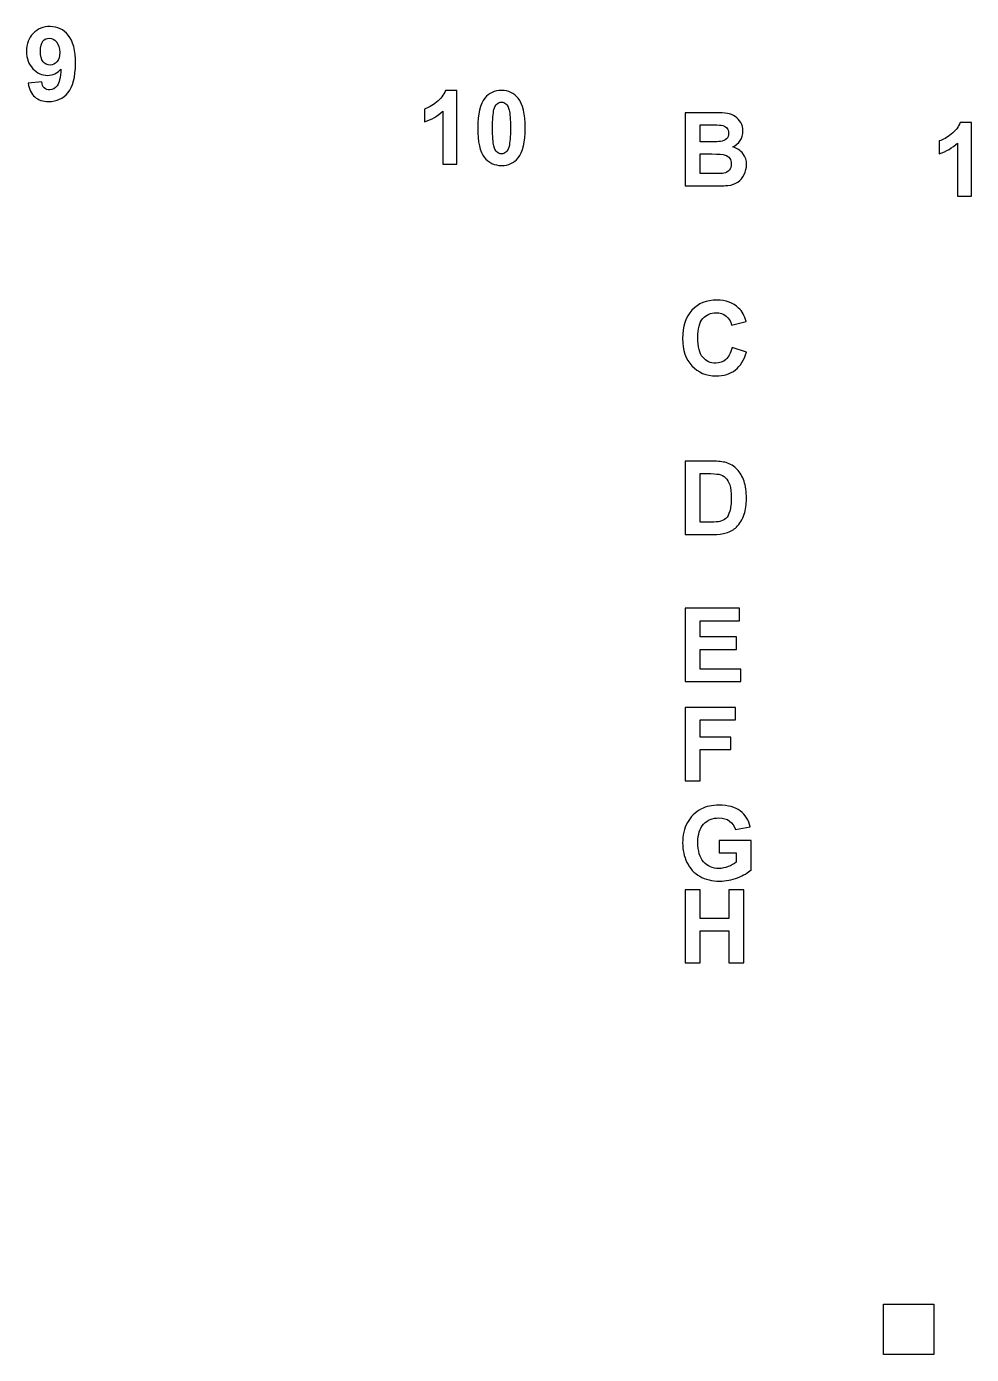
# Model space of a CAD drawing. Header units: millimetres. Extents: x 467 to 1359, y -935 to 982.
# Drawn here: x 924.1 to 1014, y 689.3 to 815.5 of the extents above; entities that cross this region are included whole.
import ezdxf

# ---------------------------------------------------------------- set-up
doc = ezdxf.new("R2010")
doc.units = ezdxf.units.MM
doc.header["$MEASUREMENT"] = 0
doc.header["$XCLIPFRAME"] = 0
doc.layers.add('layer 1', color=7, linetype='Continuous')
picture_1 = doc.add_image_def('image3.jpg', size_in_pixel=(6242, 6242))

msp = doc.modelspace()

# ---------------------------------------------------------------- linework, layer by layer
at = {"layer": 'layer 1', "color": 242}
for points, knots in [([(924.2766, 810.1479), (924.2766, 810.1479), (925.5708, 810.2906), (925.5708, 810.2906), (925.5708, 810.2906), (925.6016, 810.0263), (925.6843, 809.83), (925.8157, 809.7035), (925.8157, 809.7035), (925.947, 809.5754), (926.1222, 809.5122), (926.3379, 809.5122), (926.3379, 809.5122), (926.6119, 809.5122), (926.8438, 809.6403), (927.0352, 809.8949), (927.0352, 809.8949), (927.2266, 810.1495), (927.3482, 810.6782), (927.4017, 811.4777), (927.4017, 811.4777), (927.066, 811.0885), (926.6476, 810.8939), (926.1432, 810.8939), (926.1432, 810.8939), (925.5967, 810.8939), (925.1232, 811.1047), (924.7258, 811.528), (924.7258, 811.528), (924.3285, 811.9513), (924.1307, 812.501), (924.1307, 813.1789), (924.1307, 813.1789), (924.1307, 813.886), (924.3399, 814.4552), (924.7599, 814.8866), (924.7599, 814.8866), (925.1799, 815.3196), (925.7151, 815.5353), (926.3638, 815.5353), (926.3638, 815.5353), (927.0693, 815.5353), (927.6498, 815.2612), (928.1023, 814.7147), (928.1023, 814.7147), (928.5548, 814.1665), (928.7818, 813.2665), (928.7818, 812.0113), (928.7818, 812.0113), (928.7818, 810.7366), (928.5467, 809.8154), (928.0763, 809.2511), (928.0763, 809.2511), (927.606, 808.6851), (926.993, 808.4029), (926.2373, 808.4029), (926.2373, 808.4029), (925.694, 808.4029), (925.2562, 808.5489), (924.9205, 808.8408), (924.9205, 808.8408), (924.5864, 809.1311), (924.3707, 809.5673), (924.2766, 810.1479)], [0, 0, 0, 0, 0.05882353, 0.05882353, 0.05882353, 0.05882353, 0.11764706, 0.11764706, 0.11764706, 0.11764706, 0.17647059, 0.17647059, 0.17647059, 0.17647059, 0.23529412, 0.23529412, 0.23529412, 0.23529412, 0.29411765, 0.29411765, 0.29411765, 0.29411765, 0.35294118, 0.35294118, 0.35294118, 0.35294118, 0.41176471, 0.41176471, 0.41176471, 0.41176471, 0.47058824, 0.47058824, 0.47058824, 0.47058824, 0.52941176, 0.52941176, 0.52941176, 0.52941176, 0.58823529, 0.58823529, 0.58823529, 0.58823529, 0.64705882, 0.64705882, 0.64705882, 0.64705882, 0.70588235, 0.70588235, 0.70588235, 0.70588235, 0.76470588, 0.76470588, 0.76470588, 0.76470588, 0.82352941, 0.82352941, 0.82352941, 0.82352941, 0.88235294, 0.88235294, 0.88235294, 0.88235294, 1, 1, 1, 1]), ([(927.2833, 813.0703), (927.2833, 813.5), (927.1844, 813.8341), (926.9865, 814.0709), (926.9865, 814.0709), (926.7903, 814.3076), (926.5617, 814.426), (926.3022, 814.426), (926.3022, 814.426), (926.0557, 814.426), (925.8513, 814.3287), (925.6892, 814.1341), (925.6892, 814.1341), (925.5254, 813.9395), (925.4443, 813.6216), (925.4443, 813.1805), (925.4443, 813.1805), (925.4443, 812.7313), (925.5335, 812.4021), (925.7102, 812.1913), (925.7102, 812.1913), (925.887, 811.9821), (926.1076, 811.8767), (926.3735, 811.8767), (926.3735, 811.8767), (926.6298, 811.8767), (926.8455, 811.9772), (927.0206, 812.1799), (927.0206, 812.1799), (927.1957, 812.3826), (927.2833, 812.6794), (927.2833, 813.0703)], [0, 0, 0, 0, 0.11111111, 0.11111111, 0.11111111, 0.11111111, 0.22222222, 0.22222222, 0.22222222, 0.22222222, 0.33333333, 0.33333333, 0.33333333, 0.33333333, 0.44444444, 0.44444444, 0.44444444, 0.44444444, 0.55555556, 0.55555556, 0.55555556, 0.55555556, 0.66666667, 0.66666667, 0.66666667, 0.66666667, 0.77777778, 0.77777778, 0.77777778, 0.77777778, 1, 1, 1, 1]), ([(965.0451, 802.4479), (965.0451, 802.4479), (963.7121, 802.4479), (963.7121, 802.4479), (963.7121, 802.4479), (963.7121, 802.4479), (963.7121, 807.4915), (963.7121, 807.4915), (963.7121, 807.4915), (963.2256, 807.0342), (962.6515, 806.6952), (961.9898, 806.4763), (961.9898, 806.4763), (961.9898, 806.4763), (961.9898, 807.6926), (961.9898, 807.6926), (961.9898, 807.6926), (962.3385, 807.8061), (962.7163, 808.0218), (963.1234, 808.3413), (963.1234, 808.3413), (963.5321, 808.6591), (963.811, 809.0305), (963.9635, 809.4538), (963.9635, 809.4538), (963.9635, 809.4538), (965.0451, 809.4538), (965.0451, 809.4538), (965.0451, 809.4538), (965.0451, 809.4538), (965.0451, 802.4479), (965.0451, 802.4479)], [0, 0, 0, 0, 0.11111111, 0.11111111, 0.11111111, 0.11111111, 0.22222222, 0.22222222, 0.22222222, 0.22222222, 0.33333333, 0.33333333, 0.33333333, 0.33333333, 0.44444444, 0.44444444, 0.44444444, 0.44444444, 0.55555556, 0.55555556, 0.55555556, 0.55555556, 0.66666667, 0.66666667, 0.66666667, 0.66666667, 0.77777778, 0.77777778, 0.77777778, 0.77777778, 1, 1, 1, 1]), ([(969.3038, 809.4538), (969.9784, 809.4538), (970.5055, 809.2121), (970.8866, 808.7289), (970.8866, 808.7289), (971.3391, 808.158), (971.5661, 807.2093), (971.5661, 805.886), (971.5661, 805.886), (971.5661, 804.5643), (971.3374, 803.6139), (970.8817, 803.0366), (970.8817, 803.0366), (970.5039, 802.5598), (969.9784, 802.3214), (969.3038, 802.3214), (969.3038, 802.3214), (968.6259, 802.3214), (968.0794, 802.5825), (967.6642, 803.1047), (967.6642, 803.1047), (967.2491, 803.6269), (967.0415, 804.5594), (967.0415, 805.8989), (967.0415, 805.8989), (967.0415, 807.2142), (967.2701, 808.1613), (967.7258, 808.7386), (967.7258, 808.7386), (968.1037, 809.2154), (968.6292, 809.4538), (969.3038, 809.4538)], [0, 0, 0, 0, 0.11111111, 0.11111111, 0.11111111, 0.11111111, 0.22222222, 0.22222222, 0.22222222, 0.22222222, 0.33333333, 0.33333333, 0.33333333, 0.33333333, 0.44444444, 0.44444444, 0.44444444, 0.44444444, 0.55555556, 0.55555556, 0.55555556, 0.55555556, 0.66666667, 0.66666667, 0.66666667, 0.66666667, 0.77777778, 0.77777778, 0.77777778, 0.77777778, 1, 1, 1, 1]), ([(969.3038, 808.3445), (969.1449, 808.3445), (969.0022, 808.2926), (968.8789, 808.1888), (968.8789, 808.1888), (968.754, 808.0867), (968.6567, 807.9018), (968.5886, 807.6342), (968.5886, 807.6342), (968.4978, 807.2888), (968.4524, 806.7049), (968.4524, 805.886), (968.4524, 805.886), (968.4524, 805.0654), (968.4929, 804.5026), (968.574, 804.1961), (968.574, 804.1961), (968.6551, 803.8896), (968.7573, 803.6853), (968.8805, 803.5831), (968.8805, 803.5831), (969.0038, 803.4809), (969.1449, 803.4307), (969.3038, 803.4307), (969.3038, 803.4307), (969.4627, 803.4307), (969.6054, 803.4826), (969.7303, 803.5864), (969.7303, 803.5864), (969.8536, 803.6885), (969.9509, 803.8734), (970.019, 804.141), (970.019, 804.141), (970.1098, 804.4832), (970.1552, 805.0654), (970.1552, 805.886), (970.1552, 805.886), (970.1552, 806.7049), (970.1147, 807.2677), (970.0336, 807.5742), (970.0336, 807.5742), (969.9525, 807.8807), (969.8503, 808.0867), (969.7271, 808.1888), (969.7271, 808.1888), (969.6038, 808.2926), (969.4627, 808.3445), (969.3038, 808.3445)], [0, 0, 0, 0, 0.07692308, 0.07692308, 0.07692308, 0.07692308, 0.15384615, 0.15384615, 0.15384615, 0.15384615, 0.23076923, 0.23076923, 0.23076923, 0.23076923, 0.30769231, 0.30769231, 0.30769231, 0.30769231, 0.38461538, 0.38461538, 0.38461538, 0.38461538, 0.46153846, 0.46153846, 0.46153846, 0.46153846, 0.53846154, 0.53846154, 0.53846154, 0.53846154, 0.61538462, 0.61538462, 0.61538462, 0.61538462, 0.69230769, 0.69230769, 0.69230769, 0.69230769, 0.76923077, 0.76923077, 0.76923077, 0.76923077, 0.84615385, 0.84615385, 0.84615385, 0.84615385, 1, 1, 1, 1]), ([(986.775, 807.3409), (986.775, 807.3409), (989.5612, 807.3409), (989.5612, 807.3409), (989.5612, 807.3409), (990.1142, 807.3409), (990.5245, 807.3182), (990.7953, 807.2728), (990.7953, 807.2728), (991.0677, 807.2257), (991.3094, 807.13), (991.5235, 806.9857), (991.5235, 806.9857), (991.7375, 806.8398), (991.9159, 806.6468), (992.0586, 806.4051), (992.0586, 806.4051), (992.2013, 806.1635), (992.2727, 805.891), (992.2727, 805.591), (992.2727, 805.591), (992.2727, 805.2667), (992.1851, 804.9666), (992.01, 804.6958), (992.01, 804.6958), (991.8348, 804.4234), (991.5964, 804.2207), (991.2964, 804.0844), (991.2964, 804.0844), (991.7197, 803.9596), (992.044, 803.7487), (992.2727, 803.4503), (992.2727, 803.4503), (992.4997, 803.1519), (992.6133, 802.8016), (992.6133, 802.3978), (992.6133, 802.3978), (992.6133, 802.08), (992.5403, 801.7718), (992.3927, 801.4718), (992.3927, 801.4718), (992.2451, 801.1718), (992.044, 800.9318), (991.7878, 800.7518), (991.7878, 800.7518), (991.5332, 800.5734), (991.2186, 800.4631), (990.8439, 800.4209), (990.8439, 800.4209), (990.6104, 800.3966), (990.0444, 800.3804), (989.1476, 800.3739), (989.1476, 800.3739), (989.1476, 800.3739), (986.775, 800.3739), (986.775, 800.3739), (986.775, 800.3739), (986.775, 800.3739), (986.775, 807.3409), (986.775, 807.3409)], [0, 0, 0, 0, 0.0625, 0.0625, 0.0625, 0.0625, 0.125, 0.125, 0.125, 0.125, 0.1875, 0.1875, 0.1875, 0.1875, 0.25, 0.25, 0.25, 0.25, 0.3125, 0.3125, 0.3125, 0.3125, 0.375, 0.375, 0.375, 0.375, 0.4375, 0.4375, 0.4375, 0.4375, 0.5, 0.5, 0.5, 0.5, 0.5625, 0.5625, 0.5625, 0.5625, 0.625, 0.625, 0.625, 0.625, 0.6875, 0.6875, 0.6875, 0.6875, 0.75, 0.75, 0.75, 0.75, 0.8125, 0.8125, 0.8125, 0.8125, 0.875, 0.875, 0.875, 0.875, 1, 1, 1, 1]), ([(988.1859, 806.1829), (988.1859, 806.1829), (988.1859, 804.5774), (988.1859, 804.5774), (988.1859, 804.5774), (988.1859, 804.5774), (989.1071, 804.5774), (989.1071, 804.5774), (989.1071, 804.5774), (989.6536, 804.5774), (989.9942, 804.5855), (990.1271, 804.6018), (990.1271, 804.6018), (990.3672, 804.6293), (990.5569, 804.712), (990.6947, 804.8499), (990.6947, 804.8499), (990.8326, 804.9877), (990.9007, 805.1677), (990.9007, 805.3915), (990.9007, 805.3915), (990.9007, 805.6072), (990.8407, 805.7808), (990.7223, 805.9154), (990.7223, 805.9154), (990.6039, 806.05), (990.4272, 806.1311), (990.1936, 806.1586), (990.1936, 806.1586), (990.0542, 806.1748), (989.6536, 806.1829), (988.9936, 806.1829), (988.9936, 806.1829), (988.9936, 806.1829), (988.1859, 806.1829), (988.1859, 806.1829)], [0, 0, 0, 0, 0.1, 0.1, 0.1, 0.1, 0.2, 0.2, 0.2, 0.2, 0.3, 0.3, 0.3, 0.3, 0.4, 0.4, 0.4, 0.4, 0.5, 0.5, 0.5, 0.5, 0.6, 0.6, 0.6, 0.6, 0.7, 0.7, 0.7, 0.7, 0.8, 0.8, 0.8, 0.8, 1, 1, 1, 1]), ([(1014.0017, 799.4072), (1014.0017, 799.4072), (1012.6687, 799.4072), (1012.6687, 799.4072), (1012.6687, 799.4072), (1012.6687, 799.4072), (1012.6687, 804.4508), (1012.6687, 804.4508), (1012.6687, 804.4508), (1012.1822, 803.9935), (1011.6081, 803.6545), (1010.9464, 803.4356), (1010.9464, 803.4356), (1010.9464, 803.4356), (1010.9464, 804.6519), (1010.9464, 804.6519), (1010.9464, 804.6519), (1011.2951, 804.7654), (1011.6729, 804.9811), (1012.08, 805.3006), (1012.08, 805.3006), (1012.4887, 805.6184), (1012.7676, 805.9898), (1012.9201, 806.4131), (1012.9201, 806.4131), (1012.9201, 806.4131), (1014.0017, 806.4131), (1014.0017, 806.4131), (1014.0017, 806.4131), (1014.0017, 806.4131), (1014.0017, 799.4072), (1014.0017, 799.4072)], [0, 0, 0, 0, 0.11111111, 0.11111111, 0.11111111, 0.11111111, 0.22222222, 0.22222222, 0.22222222, 0.22222222, 0.33333333, 0.33333333, 0.33333333, 0.33333333, 0.44444444, 0.44444444, 0.44444444, 0.44444444, 0.55555556, 0.55555556, 0.55555556, 0.55555556, 0.66666667, 0.66666667, 0.66666667, 0.66666667, 0.77777778, 0.77777778, 0.77777778, 0.77777778, 1, 1, 1, 1]), ([(988.1859, 803.4195), (988.1859, 803.4195), (988.1859, 801.5513), (988.1859, 801.5513), (988.1859, 801.5513), (988.1859, 801.5513), (989.4898, 801.5513), (989.4898, 801.5513), (989.4898, 801.5513), (989.9958, 801.5513), (990.3185, 801.5659), (990.4547, 801.5934), (990.4547, 801.5934), (990.6639, 801.6324), (990.8342, 801.7248), (990.9656, 801.8724), (990.9656, 801.8724), (991.0969, 802.0216), (991.1634, 802.2178), (991.1634, 802.4659), (991.1634, 802.4659), (991.1634, 802.6768), (991.1132, 802.8535), (991.011, 802.9995), (991.011, 802.9995), (990.9104, 803.1454), (990.7629, 803.2525), (990.5715, 803.319), (990.5715, 803.319), (990.3801, 803.3855), (989.9633, 803.4195), (989.3228, 803.4195), (989.3228, 803.4195), (989.3228, 803.4195), (988.1859, 803.4195), (988.1859, 803.4195)], [0, 0, 0, 0, 0.1, 0.1, 0.1, 0.1, 0.2, 0.2, 0.2, 0.2, 0.3, 0.3, 0.3, 0.3, 0.4, 0.4, 0.4, 0.4, 0.5, 0.5, 0.5, 0.5, 0.6, 0.6, 0.6, 0.6, 0.7, 0.7, 0.7, 0.7, 0.8, 0.8, 0.8, 0.8, 1, 1, 1, 1]), ([(991.2315, 785.0021), (991.2315, 785.0021), (992.5938, 784.5837), (992.5938, 784.5837), (992.5938, 784.5837), (992.3846, 783.8166), (992.0359, 783.2474), (991.5494, 782.8744), (991.5494, 782.8744), (991.0629, 782.503), (990.4466, 782.3165), (989.699, 782.3165), (989.699, 782.3165), (988.773, 782.3165), (988.0124, 782.6328), (987.4156, 783.2652), (987.4156, 783.2652), (986.8204, 783.8977), (986.522, 784.7621), (986.522, 785.86), (986.522, 785.86), (986.522, 787.0196), (986.822, 787.9212), (987.4205, 788.5635), (987.4205, 788.5635), (988.0189, 789.2057), (988.8071, 789.5268), (989.7833, 789.5268), (989.7833, 789.5268), (990.6364, 789.5268), (991.3288, 789.2738), (991.8608, 788.7694), (991.8608, 788.7694), (992.1786, 788.471), (992.4154, 788.0429), (992.5743, 787.4834), (992.5743, 787.4834), (992.5743, 787.4834), (991.1829, 787.1525), (991.1829, 787.1525), (991.1829, 787.1525), (991.1002, 787.5126), (990.9283, 787.798), (990.6672, 788.0072), (990.6672, 788.0072), (990.4045, 788.2164), (990.0866, 788.3202), (989.7136, 788.3202), (989.7136, 788.3202), (989.1963, 788.3202), (988.7762, 788.1353), (988.4551, 787.7639), (988.4551, 787.7639), (988.1324, 787.3942), (987.9719, 786.7941), (987.9719, 785.9638), (987.9719, 785.9638), (987.9719, 785.0848), (988.1308, 784.4572), (988.447, 784.0842), (988.447, 784.0842), (988.7649, 783.7096), (989.1768, 783.5231), (989.6844, 783.5231), (989.6844, 783.5231), (990.059, 783.5231), (990.3818, 783.6415), (990.651, 783.8799), (990.651, 783.8799), (990.9202, 784.1183), (991.1148, 784.4913), (991.2315, 785.0021)], [0, 0, 0, 0, 0.05263158, 0.05263158, 0.05263158, 0.05263158, 0.10526316, 0.10526316, 0.10526316, 0.10526316, 0.15789474, 0.15789474, 0.15789474, 0.15789474, 0.21052632, 0.21052632, 0.21052632, 0.21052632, 0.26315789, 0.26315789, 0.26315789, 0.26315789, 0.31578947, 0.31578947, 0.31578947, 0.31578947, 0.36842105, 0.36842105, 0.36842105, 0.36842105, 0.42105263, 0.42105263, 0.42105263, 0.42105263, 0.47368421, 0.47368421, 0.47368421, 0.47368421, 0.52631579, 0.52631579, 0.52631579, 0.52631579, 0.57894737, 0.57894737, 0.57894737, 0.57894737, 0.63157895, 0.63157895, 0.63157895, 0.63157895, 0.68421053, 0.68421053, 0.68421053, 0.68421053, 0.73684211, 0.73684211, 0.73684211, 0.73684211, 0.78947368, 0.78947368, 0.78947368, 0.78947368, 0.84210526, 0.84210526, 0.84210526, 0.84210526, 0.89473684, 0.89473684, 0.89473684, 0.89473684, 1, 1, 1, 1]), ([(986.775, 774.1963), (986.775, 774.1963), (989.3406, 774.1963), (989.3406, 774.1963), (989.3406, 774.1963), (989.9196, 774.1963), (990.3607, 774.1525), (990.6639, 774.0633), (990.6639, 774.0633), (991.071, 773.9433), (991.4213, 773.7292), (991.7116, 773.4211), (991.7116, 773.4211), (992.0035, 773.1146), (992.224, 772.7383), (992.3765, 772.2924), (992.3765, 772.2924), (992.5273, 771.848), (992.6035, 771.2982), (992.6035, 770.6463), (992.6035, 770.6463), (992.6035, 770.0722), (992.5322, 769.5792), (992.3895, 769.164), (992.3895, 769.164), (992.2159, 768.6564), (991.9678, 768.2461), (991.6451, 767.9331), (991.6451, 767.9331), (991.4018, 767.6947), (991.0726, 767.5099), (990.6591, 767.3769), (990.6591, 767.3769), (990.3493, 767.278), (989.9358, 767.2293), (989.4168, 767.2293), (989.4168, 767.2293), (989.4168, 767.2293), (986.775, 767.2293), (986.775, 767.2293), (986.775, 767.2293), (986.775, 767.2293), (986.775, 774.1963), (986.775, 774.1963)], [0, 0, 0, 0, 0.08333333, 0.08333333, 0.08333333, 0.08333333, 0.16666667, 0.16666667, 0.16666667, 0.16666667, 0.25, 0.25, 0.25, 0.25, 0.33333333, 0.33333333, 0.33333333, 0.33333333, 0.41666667, 0.41666667, 0.41666667, 0.41666667, 0.5, 0.5, 0.5, 0.5, 0.58333333, 0.58333333, 0.58333333, 0.58333333, 0.66666667, 0.66666667, 0.66666667, 0.66666667, 0.75, 0.75, 0.75, 0.75, 0.83333333, 0.83333333, 0.83333333, 0.83333333, 1, 1, 1, 1]), ([(988.1859, 773.0189), (988.1859, 773.0189), (988.1859, 768.4067), (988.1859, 768.4067), (988.1859, 768.4067), (988.1859, 768.4067), (989.2319, 768.4067), (989.2319, 768.4067), (989.2319, 768.4067), (989.6228, 768.4067), (989.905, 768.4294), (990.0785, 768.4732), (990.0785, 768.4732), (990.3072, 768.5299), (990.4953, 768.6272), (990.6445, 768.7635), (990.6445, 768.7635), (990.7953, 768.8997), (990.9169, 769.1235), (991.011, 769.4349), (991.011, 769.4349), (991.1067, 769.7462), (991.1537, 770.1727), (991.1537, 770.7112), (991.1537, 770.7112), (991.1537, 771.2496), (991.1067, 771.6615), (991.011, 771.9502), (991.011, 771.9502), (990.9169, 772.2388), (990.7839, 772.4626), (990.6137, 772.6248), (990.6137, 772.6248), (990.4434, 772.7854), (990.2277, 772.8956), (989.965, 772.9524), (989.965, 772.9524), (989.7704, 772.9962), (989.386, 773.0189), (988.8152, 773.0189), (988.8152, 773.0189), (988.8152, 773.0189), (988.1859, 773.0189), (988.1859, 773.0189)], [0, 0, 0, 0, 0.08333333, 0.08333333, 0.08333333, 0.08333333, 0.16666667, 0.16666667, 0.16666667, 0.16666667, 0.25, 0.25, 0.25, 0.25, 0.33333333, 0.33333333, 0.33333333, 0.33333333, 0.41666667, 0.41666667, 0.41666667, 0.41666667, 0.5, 0.5, 0.5, 0.5, 0.58333333, 0.58333333, 0.58333333, 0.58333333, 0.66666667, 0.66666667, 0.66666667, 0.66666667, 0.75, 0.75, 0.75, 0.75, 0.83333333, 0.83333333, 0.83333333, 0.83333333, 1, 1, 1, 1]), ([(986.775, 753.2418), (986.775, 753.2418), (986.775, 760.2088), (986.775, 760.2088), (986.775, 760.2088), (986.775, 760.2088), (991.9321, 760.2088), (991.9321, 760.2088), (991.9321, 760.2088), (991.9321, 760.2088), (991.9321, 759.0314), (991.9321, 759.0314), (991.9321, 759.0314), (991.9321, 759.0314), (988.1859, 759.0314), (988.1859, 759.0314), (988.1859, 759.0314), (988.1859, 759.0314), (988.1859, 757.4843), (988.1859, 757.4843), (988.1859, 757.4843), (988.1859, 757.4843), (991.6694, 757.4843), (991.6694, 757.4843), (991.6694, 757.4843), (991.6694, 757.4843), (991.6694, 756.3069), (991.6694, 756.3069), (991.6694, 756.3069), (991.6694, 756.3069), (988.1859, 756.3069), (988.1859, 756.3069), (988.1859, 756.3069), (988.1859, 756.3069), (988.1859, 754.4192), (988.1859, 754.4192), (988.1859, 754.4192), (988.1859, 754.4192), (992.0684, 754.4192), (992.0684, 754.4192), (992.0684, 754.4192), (992.0684, 754.4192), (992.0684, 753.2418), (992.0684, 753.2418), (992.0684, 753.2418), (992.0684, 753.2418), (986.775, 753.2418), (986.775, 753.2418)], [0, 0, 0, 0, 0.07692308, 0.07692308, 0.07692308, 0.07692308, 0.15384615, 0.15384615, 0.15384615, 0.15384615, 0.23076923, 0.23076923, 0.23076923, 0.23076923, 0.30769231, 0.30769231, 0.30769231, 0.30769231, 0.38461538, 0.38461538, 0.38461538, 0.38461538, 0.46153846, 0.46153846, 0.46153846, 0.46153846, 0.53846154, 0.53846154, 0.53846154, 0.53846154, 0.61538462, 0.61538462, 0.61538462, 0.61538462, 0.69230769, 0.69230769, 0.69230769, 0.69230769, 0.76923077, 0.76923077, 0.76923077, 0.76923077, 0.84615385, 0.84615385, 0.84615385, 0.84615385, 1, 1, 1, 1]), ([(986.775, 743.8153), (986.775, 743.8153), (986.775, 750.7823), (986.775, 750.7823), (986.775, 750.7823), (986.775, 750.7823), (991.5624, 750.7823), (991.5624, 750.7823), (991.5624, 750.7823), (991.5624, 750.7823), (991.5624, 749.6049), (991.5624, 749.6049), (991.5624, 749.6049), (991.5624, 749.6049), (988.1859, 749.6049), (988.1859, 749.6049), (988.1859, 749.6049), (988.1859, 749.6049), (988.1859, 747.9507), (988.1859, 747.9507), (988.1859, 747.9507), (988.1859, 747.9507), (991.105, 747.9507), (991.105, 747.9507), (991.105, 747.9507), (991.105, 747.9507), (991.105, 746.7733), (991.105, 746.7733), (991.105, 746.7733), (991.105, 746.7733), (988.1859, 746.7733), (988.1859, 746.7733), (988.1859, 746.7733), (988.1859, 746.7733), (988.1859, 743.8153), (988.1859, 743.8153), (988.1859, 743.8153), (988.1859, 743.8153), (986.775, 743.8153), (986.775, 743.8153)], [0, 0, 0, 0, 0.09090909, 0.09090909, 0.09090909, 0.09090909, 0.18181818, 0.18181818, 0.18181818, 0.18181818, 0.27272727, 0.27272727, 0.27272727, 0.27272727, 0.36363636, 0.36363636, 0.36363636, 0.36363636, 0.45454545, 0.45454545, 0.45454545, 0.45454545, 0.54545455, 0.54545455, 0.54545455, 0.54545455, 0.63636364, 0.63636364, 0.63636364, 0.63636364, 0.72727273, 0.72727273, 0.72727273, 0.72727273, 0.81818182, 0.81818182, 0.81818182, 0.81818182, 1, 1, 1, 1]), ([(990.0152, 736.9478), (990.0152, 736.9478), (990.0152, 738.1252), (990.0152, 738.1252), (990.0152, 738.1252), (990.0152, 738.1252), (993.0414, 738.1252), (993.0414, 738.1252), (993.0414, 738.1252), (993.0414, 738.1252), (993.0414, 735.3455), (993.0414, 735.3455), (993.0414, 735.3455), (992.7479, 735.0585), (992.3213, 734.8071), (991.7618, 734.5882), (991.7618, 734.5882), (991.204, 734.3709), (990.638, 734.2622), (990.0639, 734.2622), (990.0639, 734.2622), (989.3357, 734.2622), (988.7016, 734.4146), (988.16, 734.7212), (988.16, 734.7212), (987.6199, 735.0277), (987.2129, 735.4672), (986.9404, 736.0364), (986.9404, 736.0364), (986.668, 736.6056), (986.5318, 737.2267), (986.5318, 737.8965), (986.5318, 737.8965), (986.5318, 738.623), (986.6842, 739.2685), (986.9875, 739.8345), (986.9875, 739.8345), (987.2924, 740.3988), (987.7367, 740.8335), (988.3222, 741.1351), (988.3222, 741.1351), (988.7698, 741.367), (989.3244, 741.4822), (989.9893, 741.4822), (989.9893, 741.4822), (990.8537, 741.4822), (991.5299, 741.3005), (992.0165, 740.9373), (992.0165, 740.9373), (992.5014, 740.5724), (992.8144, 740.0713), (992.9538, 739.429), (992.9538, 739.429), (992.9538, 739.429), (991.5526, 739.1663), (991.5526, 739.1663), (991.5526, 739.1663), (991.4553, 739.5085), (991.2705, 739.7793), (990.9996, 739.9788), (990.9996, 739.9788), (990.7304, 740.1767), (990.3931, 740.2756), (989.9877, 740.2756), (989.9877, 740.2756), (989.3747, 740.2756), (988.8865, 740.081), (988.5249, 739.6901), (988.5249, 739.6901), (988.1632, 739.2993), (987.9816, 738.7203), (987.9816, 737.9533), (987.9816, 737.9533), (987.9816, 737.1246), (988.1648, 736.5034), (988.5314, 736.0899), (988.5314, 736.0899), (988.8995, 735.6764), (989.3795, 735.4688), (989.9747, 735.4688), (989.9747, 735.4688), (990.2682, 735.4688), (990.5634, 735.5272), (990.8585, 735.6423), (990.8585, 735.6423), (991.1553, 735.7574), (991.4083, 735.8985), (991.6208, 736.064), (991.6208, 736.064), (991.6208, 736.064), (991.6208, 736.9478), (991.6208, 736.9478), (991.6208, 736.9478), (991.6208, 736.9478), (990.0152, 736.9478), (990.0152, 736.9478)], [0, 0, 0, 0, 0.04, 0.04, 0.04, 0.04, 0.08, 0.08, 0.08, 0.08, 0.12, 0.12, 0.12, 0.12, 0.16, 0.16, 0.16, 0.16, 0.2, 0.2, 0.2, 0.2, 0.24, 0.24, 0.24, 0.24, 0.28, 0.28, 0.28, 0.28, 0.32, 0.32, 0.32, 0.32, 0.36, 0.36, 0.36, 0.36, 0.4, 0.4, 0.4, 0.4, 0.44, 0.44, 0.44, 0.44, 0.48, 0.48, 0.48, 0.48, 0.52, 0.52, 0.52, 0.52, 0.56, 0.56, 0.56, 0.56, 0.6, 0.6, 0.6, 0.6, 0.64, 0.64, 0.64, 0.64, 0.68, 0.68, 0.68, 0.68, 0.72, 0.72, 0.72, 0.72, 0.76, 0.76, 0.76, 0.76, 0.8, 0.8, 0.8, 0.8, 0.84, 0.84, 0.84, 0.84, 0.88, 0.88, 0.88, 0.88, 0.92, 0.92, 0.92, 0.92, 1, 1, 1, 1]), ([(986.775, 726.4828), (986.775, 726.4828), (986.775, 733.4498), (986.775, 733.4498), (986.775, 733.4498), (986.775, 733.4498), (988.1859, 733.4498), (988.1859, 733.4498), (988.1859, 733.4498), (988.1859, 733.4498), (988.1859, 730.7058), (988.1859, 730.7058), (988.1859, 730.7058), (988.1859, 730.7058), (990.9299, 730.7058), (990.9299, 730.7058), (990.9299, 730.7058), (990.9299, 730.7058), (990.9299, 733.4498), (990.9299, 733.4498), (990.9299, 733.4498), (990.9299, 733.4498), (992.3408, 733.4498), (992.3408, 733.4498), (992.3408, 733.4498), (992.3408, 733.4498), (992.3408, 726.4828), (992.3408, 726.4828), (992.3408, 726.4828), (992.3408, 726.4828), (990.9299, 726.4828), (990.9299, 726.4828), (990.9299, 726.4828), (990.9299, 726.4828), (990.9299, 729.5284), (990.9299, 729.5284), (990.9299, 729.5284), (990.9299, 729.5284), (988.1859, 729.5284), (988.1859, 729.5284), (988.1859, 729.5284), (988.1859, 729.5284), (988.1859, 726.4828), (988.1859, 726.4828), (988.1859, 726.4828), (988.1859, 726.4828), (986.775, 726.4828), (986.775, 726.4828)], [0, 0, 0, 0, 0.07692308, 0.07692308, 0.07692308, 0.07692308, 0.15384615, 0.15384615, 0.15384615, 0.15384615, 0.23076923, 0.23076923, 0.23076923, 0.23076923, 0.30769231, 0.30769231, 0.30769231, 0.30769231, 0.38461538, 0.38461538, 0.38461538, 0.38461538, 0.46153846, 0.46153846, 0.46153846, 0.46153846, 0.53846154, 0.53846154, 0.53846154, 0.53846154, 0.61538462, 0.61538462, 0.61538462, 0.61538462, 0.69230769, 0.69230769, 0.69230769, 0.69230769, 0.76923077, 0.76923077, 0.76923077, 0.76923077, 0.84615385, 0.84615385, 0.84615385, 0.84615385, 1, 1, 1, 1])]:
    msp.add_open_spline(points, degree=3, knots=knots, dxfattribs=at)
at = {"layer": 'layer 1', "color": 7, "lineweight": 9}
for points, knots in [([(924.2766, 810.1479), (924.2766, 810.1479), (925.5708, 810.2906), (925.5708, 810.2906), (925.5708, 810.2906), (925.6016, 810.0263), (925.6843, 809.83), (925.8157, 809.7035), (925.8157, 809.7035), (925.947, 809.5754), (926.1222, 809.5122), (926.3379, 809.5122), (926.3379, 809.5122), (926.6119, 809.5122), (926.8438, 809.6403), (927.0352, 809.8949), (927.0352, 809.8949), (927.2266, 810.1495), (927.3482, 810.6782), (927.4017, 811.4777), (927.4017, 811.4777), (927.066, 811.0885), (926.6476, 810.8939), (926.1432, 810.8939), (926.1432, 810.8939), (925.5967, 810.8939), (925.1232, 811.1047), (924.7258, 811.528), (924.7258, 811.528), (924.3285, 811.9513), (924.1307, 812.501), (924.1307, 813.1789), (924.1307, 813.1789), (924.1307, 813.886), (924.3399, 814.4552), (924.7599, 814.8866), (924.7599, 814.8866), (925.1799, 815.3196), (925.7151, 815.5353), (926.3638, 815.5353), (926.3638, 815.5353), (927.0693, 815.5353), (927.6498, 815.2612), (928.1023, 814.7147), (928.1023, 814.7147), (928.5548, 814.1665), (928.7818, 813.2665), (928.7818, 812.0113), (928.7818, 812.0113), (928.7818, 810.7366), (928.5467, 809.8154), (928.0763, 809.2511), (928.0763, 809.2511), (927.606, 808.6851), (926.993, 808.4029), (926.2373, 808.4029), (926.2373, 808.4029), (925.694, 808.4029), (925.2562, 808.5489), (924.9205, 808.8408), (924.9205, 808.8408), (924.5864, 809.1311), (924.3707, 809.5673), (924.2766, 810.1479)], [0, 0, 0, 0, 0.05882353, 0.05882353, 0.05882353, 0.05882353, 0.11764706, 0.11764706, 0.11764706, 0.11764706, 0.17647059, 0.17647059, 0.17647059, 0.17647059, 0.23529412, 0.23529412, 0.23529412, 0.23529412, 0.29411765, 0.29411765, 0.29411765, 0.29411765, 0.35294118, 0.35294118, 0.35294118, 0.35294118, 0.41176471, 0.41176471, 0.41176471, 0.41176471, 0.47058824, 0.47058824, 0.47058824, 0.47058824, 0.52941176, 0.52941176, 0.52941176, 0.52941176, 0.58823529, 0.58823529, 0.58823529, 0.58823529, 0.64705882, 0.64705882, 0.64705882, 0.64705882, 0.70588235, 0.70588235, 0.70588235, 0.70588235, 0.76470588, 0.76470588, 0.76470588, 0.76470588, 0.82352941, 0.82352941, 0.82352941, 0.82352941, 0.88235294, 0.88235294, 0.88235294, 0.88235294, 1, 1, 1, 1]), ([(927.2833, 813.0703), (927.2833, 813.5), (927.1844, 813.8341), (926.9865, 814.0709), (926.9865, 814.0709), (926.7903, 814.3076), (926.5617, 814.426), (926.3022, 814.426), (926.3022, 814.426), (926.0557, 814.426), (925.8513, 814.3287), (925.6892, 814.1341), (925.6892, 814.1341), (925.5254, 813.9395), (925.4443, 813.6216), (925.4443, 813.1805), (925.4443, 813.1805), (925.4443, 812.7313), (925.5335, 812.4021), (925.7102, 812.1913), (925.7102, 812.1913), (925.887, 811.9821), (926.1076, 811.8767), (926.3735, 811.8767), (926.3735, 811.8767), (926.6298, 811.8767), (926.8455, 811.9772), (927.0206, 812.1799), (927.0206, 812.1799), (927.1957, 812.3826), (927.2833, 812.6794), (927.2833, 813.0703)], [0, 0, 0, 0, 0.11111111, 0.11111111, 0.11111111, 0.11111111, 0.22222222, 0.22222222, 0.22222222, 0.22222222, 0.33333333, 0.33333333, 0.33333333, 0.33333333, 0.44444444, 0.44444444, 0.44444444, 0.44444444, 0.55555556, 0.55555556, 0.55555556, 0.55555556, 0.66666667, 0.66666667, 0.66666667, 0.66666667, 0.77777778, 0.77777778, 0.77777778, 0.77777778, 1, 1, 1, 1]), ([(965.0451, 802.4479), (965.0451, 802.4479), (963.7121, 802.4479), (963.7121, 802.4479), (963.7121, 802.4479), (963.7121, 802.4479), (963.7121, 807.4915), (963.7121, 807.4915), (963.7121, 807.4915), (963.2256, 807.0342), (962.6515, 806.6952), (961.9898, 806.4763), (961.9898, 806.4763), (961.9898, 806.4763), (961.9898, 807.6926), (961.9898, 807.6926), (961.9898, 807.6926), (962.3385, 807.8061), (962.7163, 808.0218), (963.1234, 808.3413), (963.1234, 808.3413), (963.5321, 808.6591), (963.811, 809.0305), (963.9635, 809.4538), (963.9635, 809.4538), (963.9635, 809.4538), (965.0451, 809.4538), (965.0451, 809.4538), (965.0451, 809.4538), (965.0451, 809.4538), (965.0451, 802.4479), (965.0451, 802.4479)], [0, 0, 0, 0, 0.11111111, 0.11111111, 0.11111111, 0.11111111, 0.22222222, 0.22222222, 0.22222222, 0.22222222, 0.33333333, 0.33333333, 0.33333333, 0.33333333, 0.44444444, 0.44444444, 0.44444444, 0.44444444, 0.55555556, 0.55555556, 0.55555556, 0.55555556, 0.66666667, 0.66666667, 0.66666667, 0.66666667, 0.77777778, 0.77777778, 0.77777778, 0.77777778, 1, 1, 1, 1]), ([(969.3038, 809.4538), (969.9784, 809.4538), (970.5055, 809.2121), (970.8866, 808.7289), (970.8866, 808.7289), (971.3391, 808.158), (971.5661, 807.2093), (971.5661, 805.886), (971.5661, 805.886), (971.5661, 804.5643), (971.3374, 803.6139), (970.8817, 803.0366), (970.8817, 803.0366), (970.5039, 802.5598), (969.9784, 802.3214), (969.3038, 802.3214), (969.3038, 802.3214), (968.6259, 802.3214), (968.0794, 802.5825), (967.6642, 803.1047), (967.6642, 803.1047), (967.2491, 803.6269), (967.0415, 804.5594), (967.0415, 805.8989), (967.0415, 805.8989), (967.0415, 807.2142), (967.2701, 808.1613), (967.7258, 808.7386), (967.7258, 808.7386), (968.1037, 809.2154), (968.6292, 809.4538), (969.3038, 809.4538)], [0, 0, 0, 0, 0.11111111, 0.11111111, 0.11111111, 0.11111111, 0.22222222, 0.22222222, 0.22222222, 0.22222222, 0.33333333, 0.33333333, 0.33333333, 0.33333333, 0.44444444, 0.44444444, 0.44444444, 0.44444444, 0.55555556, 0.55555556, 0.55555556, 0.55555556, 0.66666667, 0.66666667, 0.66666667, 0.66666667, 0.77777778, 0.77777778, 0.77777778, 0.77777778, 1, 1, 1, 1]), ([(969.3038, 808.3445), (969.1449, 808.3445), (969.0022, 808.2926), (968.8789, 808.1888), (968.8789, 808.1888), (968.754, 808.0867), (968.6567, 807.9018), (968.5886, 807.6342), (968.5886, 807.6342), (968.4978, 807.2888), (968.4524, 806.7049), (968.4524, 805.886), (968.4524, 805.886), (968.4524, 805.0654), (968.4929, 804.5026), (968.574, 804.1961), (968.574, 804.1961), (968.6551, 803.8896), (968.7573, 803.6853), (968.8805, 803.5831), (968.8805, 803.5831), (969.0038, 803.4809), (969.1449, 803.4307), (969.3038, 803.4307), (969.3038, 803.4307), (969.4627, 803.4307), (969.6054, 803.4826), (969.7303, 803.5864), (969.7303, 803.5864), (969.8536, 803.6885), (969.9509, 803.8734), (970.019, 804.141), (970.019, 804.141), (970.1098, 804.4832), (970.1552, 805.0654), (970.1552, 805.886), (970.1552, 805.886), (970.1552, 806.7049), (970.1147, 807.2677), (970.0336, 807.5742), (970.0336, 807.5742), (969.9525, 807.8807), (969.8503, 808.0867), (969.7271, 808.1888), (969.7271, 808.1888), (969.6038, 808.2926), (969.4627, 808.3445), (969.3038, 808.3445)], [0, 0, 0, 0, 0.07692308, 0.07692308, 0.07692308, 0.07692308, 0.15384615, 0.15384615, 0.15384615, 0.15384615, 0.23076923, 0.23076923, 0.23076923, 0.23076923, 0.30769231, 0.30769231, 0.30769231, 0.30769231, 0.38461538, 0.38461538, 0.38461538, 0.38461538, 0.46153846, 0.46153846, 0.46153846, 0.46153846, 0.53846154, 0.53846154, 0.53846154, 0.53846154, 0.61538462, 0.61538462, 0.61538462, 0.61538462, 0.69230769, 0.69230769, 0.69230769, 0.69230769, 0.76923077, 0.76923077, 0.76923077, 0.76923077, 0.84615385, 0.84615385, 0.84615385, 0.84615385, 1, 1, 1, 1]), ([(986.775, 807.3409), (986.775, 807.3409), (989.5612, 807.3409), (989.5612, 807.3409), (989.5612, 807.3409), (990.1142, 807.3409), (990.5245, 807.3182), (990.7953, 807.2728), (990.7953, 807.2728), (991.0677, 807.2257), (991.3094, 807.13), (991.5235, 806.9857), (991.5235, 806.9857), (991.7375, 806.8398), (991.9159, 806.6468), (992.0586, 806.4051), (992.0586, 806.4051), (992.2013, 806.1635), (992.2727, 805.891), (992.2727, 805.591), (992.2727, 805.591), (992.2727, 805.2667), (992.1851, 804.9666), (992.01, 804.6958), (992.01, 804.6958), (991.8348, 804.4234), (991.5964, 804.2207), (991.2964, 804.0844), (991.2964, 804.0844), (991.7197, 803.9596), (992.044, 803.7487), (992.2727, 803.4503), (992.2727, 803.4503), (992.4997, 803.1519), (992.6133, 802.8016), (992.6133, 802.3978), (992.6133, 802.3978), (992.6133, 802.08), (992.5403, 801.7718), (992.3927, 801.4718), (992.3927, 801.4718), (992.2451, 801.1718), (992.044, 800.9318), (991.7878, 800.7518), (991.7878, 800.7518), (991.5332, 800.5734), (991.2186, 800.4631), (990.8439, 800.4209), (990.8439, 800.4209), (990.6104, 800.3966), (990.0444, 800.3804), (989.1476, 800.3739), (989.1476, 800.3739), (989.1476, 800.3739), (986.775, 800.3739), (986.775, 800.3739), (986.775, 800.3739), (986.775, 800.3739), (986.775, 807.3409), (986.775, 807.3409)], [0, 0, 0, 0, 0.0625, 0.0625, 0.0625, 0.0625, 0.125, 0.125, 0.125, 0.125, 0.1875, 0.1875, 0.1875, 0.1875, 0.25, 0.25, 0.25, 0.25, 0.3125, 0.3125, 0.3125, 0.3125, 0.375, 0.375, 0.375, 0.375, 0.4375, 0.4375, 0.4375, 0.4375, 0.5, 0.5, 0.5, 0.5, 0.5625, 0.5625, 0.5625, 0.5625, 0.625, 0.625, 0.625, 0.625, 0.6875, 0.6875, 0.6875, 0.6875, 0.75, 0.75, 0.75, 0.75, 0.8125, 0.8125, 0.8125, 0.8125, 0.875, 0.875, 0.875, 0.875, 1, 1, 1, 1]), ([(988.1859, 806.1829), (988.1859, 806.1829), (988.1859, 804.5774), (988.1859, 804.5774), (988.1859, 804.5774), (988.1859, 804.5774), (989.1071, 804.5774), (989.1071, 804.5774), (989.1071, 804.5774), (989.6536, 804.5774), (989.9942, 804.5855), (990.1271, 804.6018), (990.1271, 804.6018), (990.3672, 804.6293), (990.5569, 804.712), (990.6947, 804.8499), (990.6947, 804.8499), (990.8326, 804.9877), (990.9007, 805.1677), (990.9007, 805.3915), (990.9007, 805.3915), (990.9007, 805.6072), (990.8407, 805.7808), (990.7223, 805.9154), (990.7223, 805.9154), (990.6039, 806.05), (990.4272, 806.1311), (990.1936, 806.1586), (990.1936, 806.1586), (990.0542, 806.1748), (989.6536, 806.1829), (988.9936, 806.1829), (988.9936, 806.1829), (988.9936, 806.1829), (988.1859, 806.1829), (988.1859, 806.1829)], [0, 0, 0, 0, 0.1, 0.1, 0.1, 0.1, 0.2, 0.2, 0.2, 0.2, 0.3, 0.3, 0.3, 0.3, 0.4, 0.4, 0.4, 0.4, 0.5, 0.5, 0.5, 0.5, 0.6, 0.6, 0.6, 0.6, 0.7, 0.7, 0.7, 0.7, 0.8, 0.8, 0.8, 0.8, 1, 1, 1, 1]), ([(1014.0017, 799.4072), (1014.0017, 799.4072), (1012.6687, 799.4072), (1012.6687, 799.4072), (1012.6687, 799.4072), (1012.6687, 799.4072), (1012.6687, 804.4508), (1012.6687, 804.4508), (1012.6687, 804.4508), (1012.1822, 803.9935), (1011.6081, 803.6545), (1010.9464, 803.4356), (1010.9464, 803.4356), (1010.9464, 803.4356), (1010.9464, 804.6519), (1010.9464, 804.6519), (1010.9464, 804.6519), (1011.2951, 804.7654), (1011.6729, 804.9811), (1012.08, 805.3006), (1012.08, 805.3006), (1012.4887, 805.6184), (1012.7676, 805.9898), (1012.9201, 806.4131), (1012.9201, 806.4131), (1012.9201, 806.4131), (1014.0017, 806.4131), (1014.0017, 806.4131), (1014.0017, 806.4131), (1014.0017, 806.4131), (1014.0017, 799.4072), (1014.0017, 799.4072)], [0, 0, 0, 0, 0.11111111, 0.11111111, 0.11111111, 0.11111111, 0.22222222, 0.22222222, 0.22222222, 0.22222222, 0.33333333, 0.33333333, 0.33333333, 0.33333333, 0.44444444, 0.44444444, 0.44444444, 0.44444444, 0.55555556, 0.55555556, 0.55555556, 0.55555556, 0.66666667, 0.66666667, 0.66666667, 0.66666667, 0.77777778, 0.77777778, 0.77777778, 0.77777778, 1, 1, 1, 1]), ([(988.1859, 803.4195), (988.1859, 803.4195), (988.1859, 801.5513), (988.1859, 801.5513), (988.1859, 801.5513), (988.1859, 801.5513), (989.4898, 801.5513), (989.4898, 801.5513), (989.4898, 801.5513), (989.9958, 801.5513), (990.3185, 801.5659), (990.4547, 801.5934), (990.4547, 801.5934), (990.6639, 801.6324), (990.8342, 801.7248), (990.9656, 801.8724), (990.9656, 801.8724), (991.0969, 802.0216), (991.1634, 802.2178), (991.1634, 802.4659), (991.1634, 802.4659), (991.1634, 802.6768), (991.1132, 802.8535), (991.011, 802.9995), (991.011, 802.9995), (990.9104, 803.1454), (990.7629, 803.2525), (990.5715, 803.319), (990.5715, 803.319), (990.3801, 803.3855), (989.9633, 803.4195), (989.3228, 803.4195), (989.3228, 803.4195), (989.3228, 803.4195), (988.1859, 803.4195), (988.1859, 803.4195)], [0, 0, 0, 0, 0.1, 0.1, 0.1, 0.1, 0.2, 0.2, 0.2, 0.2, 0.3, 0.3, 0.3, 0.3, 0.4, 0.4, 0.4, 0.4, 0.5, 0.5, 0.5, 0.5, 0.6, 0.6, 0.6, 0.6, 0.7, 0.7, 0.7, 0.7, 0.8, 0.8, 0.8, 0.8, 1, 1, 1, 1]), ([(991.2315, 785.0021), (991.2315, 785.0021), (992.5938, 784.5837), (992.5938, 784.5837), (992.5938, 784.5837), (992.3846, 783.8166), (992.0359, 783.2474), (991.5494, 782.8744), (991.5494, 782.8744), (991.0629, 782.503), (990.4466, 782.3165), (989.699, 782.3165), (989.699, 782.3165), (988.773, 782.3165), (988.0124, 782.6328), (987.4156, 783.2652), (987.4156, 783.2652), (986.8204, 783.8977), (986.522, 784.7621), (986.522, 785.86), (986.522, 785.86), (986.522, 787.0196), (986.822, 787.9212), (987.4205, 788.5635), (987.4205, 788.5635), (988.0189, 789.2057), (988.8071, 789.5268), (989.7833, 789.5268), (989.7833, 789.5268), (990.6364, 789.5268), (991.3288, 789.2738), (991.8608, 788.7694), (991.8608, 788.7694), (992.1786, 788.471), (992.4154, 788.0429), (992.5743, 787.4834), (992.5743, 787.4834), (992.5743, 787.4834), (991.1829, 787.1525), (991.1829, 787.1525), (991.1829, 787.1525), (991.1002, 787.5126), (990.9283, 787.798), (990.6672, 788.0072), (990.6672, 788.0072), (990.4045, 788.2164), (990.0866, 788.3202), (989.7136, 788.3202), (989.7136, 788.3202), (989.1963, 788.3202), (988.7762, 788.1353), (988.4551, 787.7639), (988.4551, 787.7639), (988.1324, 787.3942), (987.9719, 786.7941), (987.9719, 785.9638), (987.9719, 785.9638), (987.9719, 785.0848), (988.1308, 784.4572), (988.447, 784.0842), (988.447, 784.0842), (988.7649, 783.7096), (989.1768, 783.5231), (989.6844, 783.5231), (989.6844, 783.5231), (990.059, 783.5231), (990.3818, 783.6415), (990.651, 783.8799), (990.651, 783.8799), (990.9202, 784.1183), (991.1148, 784.4913), (991.2315, 785.0021)], [0, 0, 0, 0, 0.05263158, 0.05263158, 0.05263158, 0.05263158, 0.10526316, 0.10526316, 0.10526316, 0.10526316, 0.15789474, 0.15789474, 0.15789474, 0.15789474, 0.21052632, 0.21052632, 0.21052632, 0.21052632, 0.26315789, 0.26315789, 0.26315789, 0.26315789, 0.31578947, 0.31578947, 0.31578947, 0.31578947, 0.36842105, 0.36842105, 0.36842105, 0.36842105, 0.42105263, 0.42105263, 0.42105263, 0.42105263, 0.47368421, 0.47368421, 0.47368421, 0.47368421, 0.52631579, 0.52631579, 0.52631579, 0.52631579, 0.57894737, 0.57894737, 0.57894737, 0.57894737, 0.63157895, 0.63157895, 0.63157895, 0.63157895, 0.68421053, 0.68421053, 0.68421053, 0.68421053, 0.73684211, 0.73684211, 0.73684211, 0.73684211, 0.78947368, 0.78947368, 0.78947368, 0.78947368, 0.84210526, 0.84210526, 0.84210526, 0.84210526, 0.89473684, 0.89473684, 0.89473684, 0.89473684, 1, 1, 1, 1]), ([(986.775, 774.1963), (986.775, 774.1963), (989.3406, 774.1963), (989.3406, 774.1963), (989.3406, 774.1963), (989.9196, 774.1963), (990.3607, 774.1525), (990.6639, 774.0633), (990.6639, 774.0633), (991.071, 773.9433), (991.4213, 773.7292), (991.7116, 773.4211), (991.7116, 773.4211), (992.0035, 773.1146), (992.224, 772.7383), (992.3765, 772.2924), (992.3765, 772.2924), (992.5273, 771.848), (992.6035, 771.2982), (992.6035, 770.6463), (992.6035, 770.6463), (992.6035, 770.0722), (992.5322, 769.5792), (992.3895, 769.164), (992.3895, 769.164), (992.2159, 768.6564), (991.9678, 768.2461), (991.6451, 767.9331), (991.6451, 767.9331), (991.4018, 767.6947), (991.0726, 767.5099), (990.6591, 767.3769), (990.6591, 767.3769), (990.3493, 767.278), (989.9358, 767.2293), (989.4168, 767.2293), (989.4168, 767.2293), (989.4168, 767.2293), (986.775, 767.2293), (986.775, 767.2293), (986.775, 767.2293), (986.775, 767.2293), (986.775, 774.1963), (986.775, 774.1963)], [0, 0, 0, 0, 0.08333333, 0.08333333, 0.08333333, 0.08333333, 0.16666667, 0.16666667, 0.16666667, 0.16666667, 0.25, 0.25, 0.25, 0.25, 0.33333333, 0.33333333, 0.33333333, 0.33333333, 0.41666667, 0.41666667, 0.41666667, 0.41666667, 0.5, 0.5, 0.5, 0.5, 0.58333333, 0.58333333, 0.58333333, 0.58333333, 0.66666667, 0.66666667, 0.66666667, 0.66666667, 0.75, 0.75, 0.75, 0.75, 0.83333333, 0.83333333, 0.83333333, 0.83333333, 1, 1, 1, 1]), ([(988.1859, 773.0189), (988.1859, 773.0189), (988.1859, 768.4067), (988.1859, 768.4067), (988.1859, 768.4067), (988.1859, 768.4067), (989.2319, 768.4067), (989.2319, 768.4067), (989.2319, 768.4067), (989.6228, 768.4067), (989.905, 768.4294), (990.0785, 768.4732), (990.0785, 768.4732), (990.3072, 768.5299), (990.4953, 768.6272), (990.6445, 768.7635), (990.6445, 768.7635), (990.7953, 768.8997), (990.9169, 769.1235), (991.011, 769.4349), (991.011, 769.4349), (991.1067, 769.7462), (991.1537, 770.1727), (991.1537, 770.7112), (991.1537, 770.7112), (991.1537, 771.2496), (991.1067, 771.6615), (991.011, 771.9502), (991.011, 771.9502), (990.9169, 772.2388), (990.7839, 772.4626), (990.6137, 772.6248), (990.6137, 772.6248), (990.4434, 772.7854), (990.2277, 772.8956), (989.965, 772.9524), (989.965, 772.9524), (989.7704, 772.9962), (989.386, 773.0189), (988.8152, 773.0189), (988.8152, 773.0189), (988.8152, 773.0189), (988.1859, 773.0189), (988.1859, 773.0189)], [0, 0, 0, 0, 0.08333333, 0.08333333, 0.08333333, 0.08333333, 0.16666667, 0.16666667, 0.16666667, 0.16666667, 0.25, 0.25, 0.25, 0.25, 0.33333333, 0.33333333, 0.33333333, 0.33333333, 0.41666667, 0.41666667, 0.41666667, 0.41666667, 0.5, 0.5, 0.5, 0.5, 0.58333333, 0.58333333, 0.58333333, 0.58333333, 0.66666667, 0.66666667, 0.66666667, 0.66666667, 0.75, 0.75, 0.75, 0.75, 0.83333333, 0.83333333, 0.83333333, 0.83333333, 1, 1, 1, 1]), ([(986.775, 753.2418), (986.775, 753.2418), (986.775, 760.2088), (986.775, 760.2088), (986.775, 760.2088), (986.775, 760.2088), (991.9321, 760.2088), (991.9321, 760.2088), (991.9321, 760.2088), (991.9321, 760.2088), (991.9321, 759.0314), (991.9321, 759.0314), (991.9321, 759.0314), (991.9321, 759.0314), (988.1859, 759.0314), (988.1859, 759.0314), (988.1859, 759.0314), (988.1859, 759.0314), (988.1859, 757.4843), (988.1859, 757.4843), (988.1859, 757.4843), (988.1859, 757.4843), (991.6694, 757.4843), (991.6694, 757.4843), (991.6694, 757.4843), (991.6694, 757.4843), (991.6694, 756.3069), (991.6694, 756.3069), (991.6694, 756.3069), (991.6694, 756.3069), (988.1859, 756.3069), (988.1859, 756.3069), (988.1859, 756.3069), (988.1859, 756.3069), (988.1859, 754.4192), (988.1859, 754.4192), (988.1859, 754.4192), (988.1859, 754.4192), (992.0684, 754.4192), (992.0684, 754.4192), (992.0684, 754.4192), (992.0684, 754.4192), (992.0684, 753.2418), (992.0684, 753.2418), (992.0684, 753.2418), (992.0684, 753.2418), (986.775, 753.2418), (986.775, 753.2418)], [0, 0, 0, 0, 0.07692308, 0.07692308, 0.07692308, 0.07692308, 0.15384615, 0.15384615, 0.15384615, 0.15384615, 0.23076923, 0.23076923, 0.23076923, 0.23076923, 0.30769231, 0.30769231, 0.30769231, 0.30769231, 0.38461538, 0.38461538, 0.38461538, 0.38461538, 0.46153846, 0.46153846, 0.46153846, 0.46153846, 0.53846154, 0.53846154, 0.53846154, 0.53846154, 0.61538462, 0.61538462, 0.61538462, 0.61538462, 0.69230769, 0.69230769, 0.69230769, 0.69230769, 0.76923077, 0.76923077, 0.76923077, 0.76923077, 0.84615385, 0.84615385, 0.84615385, 0.84615385, 1, 1, 1, 1]), ([(986.775, 743.8153), (986.775, 743.8153), (986.775, 750.7823), (986.775, 750.7823), (986.775, 750.7823), (986.775, 750.7823), (991.5624, 750.7823), (991.5624, 750.7823), (991.5624, 750.7823), (991.5624, 750.7823), (991.5624, 749.6049), (991.5624, 749.6049), (991.5624, 749.6049), (991.5624, 749.6049), (988.1859, 749.6049), (988.1859, 749.6049), (988.1859, 749.6049), (988.1859, 749.6049), (988.1859, 747.9507), (988.1859, 747.9507), (988.1859, 747.9507), (988.1859, 747.9507), (991.105, 747.9507), (991.105, 747.9507), (991.105, 747.9507), (991.105, 747.9507), (991.105, 746.7733), (991.105, 746.7733), (991.105, 746.7733), (991.105, 746.7733), (988.1859, 746.7733), (988.1859, 746.7733), (988.1859, 746.7733), (988.1859, 746.7733), (988.1859, 743.8153), (988.1859, 743.8153), (988.1859, 743.8153), (988.1859, 743.8153), (986.775, 743.8153), (986.775, 743.8153)], [0, 0, 0, 0, 0.09090909, 0.09090909, 0.09090909, 0.09090909, 0.18181818, 0.18181818, 0.18181818, 0.18181818, 0.27272727, 0.27272727, 0.27272727, 0.27272727, 0.36363636, 0.36363636, 0.36363636, 0.36363636, 0.45454545, 0.45454545, 0.45454545, 0.45454545, 0.54545455, 0.54545455, 0.54545455, 0.54545455, 0.63636364, 0.63636364, 0.63636364, 0.63636364, 0.72727273, 0.72727273, 0.72727273, 0.72727273, 0.81818182, 0.81818182, 0.81818182, 0.81818182, 1, 1, 1, 1]), ([(990.0152, 736.9478), (990.0152, 736.9478), (990.0152, 738.1252), (990.0152, 738.1252), (990.0152, 738.1252), (990.0152, 738.1252), (993.0414, 738.1252), (993.0414, 738.1252), (993.0414, 738.1252), (993.0414, 738.1252), (993.0414, 735.3455), (993.0414, 735.3455), (993.0414, 735.3455), (992.7479, 735.0585), (992.3213, 734.8071), (991.7618, 734.5882), (991.7618, 734.5882), (991.204, 734.3709), (990.638, 734.2622), (990.0639, 734.2622), (990.0639, 734.2622), (989.3357, 734.2622), (988.7016, 734.4146), (988.16, 734.7212), (988.16, 734.7212), (987.6199, 735.0277), (987.2129, 735.4672), (986.9404, 736.0364), (986.9404, 736.0364), (986.668, 736.6056), (986.5318, 737.2267), (986.5318, 737.8965), (986.5318, 737.8965), (986.5318, 738.623), (986.6842, 739.2685), (986.9875, 739.8345), (986.9875, 739.8345), (987.2924, 740.3988), (987.7367, 740.8335), (988.3222, 741.1351), (988.3222, 741.1351), (988.7698, 741.367), (989.3244, 741.4822), (989.9893, 741.4822), (989.9893, 741.4822), (990.8537, 741.4822), (991.5299, 741.3005), (992.0165, 740.9373), (992.0165, 740.9373), (992.5014, 740.5724), (992.8144, 740.0713), (992.9538, 739.429), (992.9538, 739.429), (992.9538, 739.429), (991.5526, 739.1663), (991.5526, 739.1663), (991.5526, 739.1663), (991.4553, 739.5085), (991.2705, 739.7793), (990.9996, 739.9788), (990.9996, 739.9788), (990.7304, 740.1767), (990.3931, 740.2756), (989.9877, 740.2756), (989.9877, 740.2756), (989.3747, 740.2756), (988.8865, 740.081), (988.5249, 739.6901), (988.5249, 739.6901), (988.1632, 739.2993), (987.9816, 738.7203), (987.9816, 737.9533), (987.9816, 737.9533), (987.9816, 737.1246), (988.1648, 736.5034), (988.5314, 736.0899), (988.5314, 736.0899), (988.8995, 735.6764), (989.3795, 735.4688), (989.9747, 735.4688), (989.9747, 735.4688), (990.2682, 735.4688), (990.5634, 735.5272), (990.8585, 735.6423), (990.8585, 735.6423), (991.1553, 735.7574), (991.4083, 735.8985), (991.6208, 736.064), (991.6208, 736.064), (991.6208, 736.064), (991.6208, 736.9478), (991.6208, 736.9478), (991.6208, 736.9478), (991.6208, 736.9478), (990.0152, 736.9478), (990.0152, 736.9478)], [0, 0, 0, 0, 0.04, 0.04, 0.04, 0.04, 0.08, 0.08, 0.08, 0.08, 0.12, 0.12, 0.12, 0.12, 0.16, 0.16, 0.16, 0.16, 0.2, 0.2, 0.2, 0.2, 0.24, 0.24, 0.24, 0.24, 0.28, 0.28, 0.28, 0.28, 0.32, 0.32, 0.32, 0.32, 0.36, 0.36, 0.36, 0.36, 0.4, 0.4, 0.4, 0.4, 0.44, 0.44, 0.44, 0.44, 0.48, 0.48, 0.48, 0.48, 0.52, 0.52, 0.52, 0.52, 0.56, 0.56, 0.56, 0.56, 0.6, 0.6, 0.6, 0.6, 0.64, 0.64, 0.64, 0.64, 0.68, 0.68, 0.68, 0.68, 0.72, 0.72, 0.72, 0.72, 0.76, 0.76, 0.76, 0.76, 0.8, 0.8, 0.8, 0.8, 0.84, 0.84, 0.84, 0.84, 0.88, 0.88, 0.88, 0.88, 0.92, 0.92, 0.92, 0.92, 1, 1, 1, 1]), ([(986.775, 726.4828), (986.775, 726.4828), (986.775, 733.4498), (986.775, 733.4498), (986.775, 733.4498), (986.775, 733.4498), (988.1859, 733.4498), (988.1859, 733.4498), (988.1859, 733.4498), (988.1859, 733.4498), (988.1859, 730.7058), (988.1859, 730.7058), (988.1859, 730.7058), (988.1859, 730.7058), (990.9299, 730.7058), (990.9299, 730.7058), (990.9299, 730.7058), (990.9299, 730.7058), (990.9299, 733.4498), (990.9299, 733.4498), (990.9299, 733.4498), (990.9299, 733.4498), (992.3408, 733.4498), (992.3408, 733.4498), (992.3408, 733.4498), (992.3408, 733.4498), (992.3408, 726.4828), (992.3408, 726.4828), (992.3408, 726.4828), (992.3408, 726.4828), (990.9299, 726.4828), (990.9299, 726.4828), (990.9299, 726.4828), (990.9299, 726.4828), (990.9299, 729.5284), (990.9299, 729.5284), (990.9299, 729.5284), (990.9299, 729.5284), (988.1859, 729.5284), (988.1859, 729.5284), (988.1859, 729.5284), (988.1859, 729.5284), (988.1859, 726.4828), (988.1859, 726.4828), (988.1859, 726.4828), (988.1859, 726.4828), (986.775, 726.4828), (986.775, 726.4828)], [0, 0, 0, 0, 0.07692308, 0.07692308, 0.07692308, 0.07692308, 0.15384615, 0.15384615, 0.15384615, 0.15384615, 0.23076923, 0.23076923, 0.23076923, 0.23076923, 0.30769231, 0.30769231, 0.30769231, 0.30769231, 0.38461538, 0.38461538, 0.38461538, 0.38461538, 0.46153846, 0.46153846, 0.46153846, 0.46153846, 0.53846154, 0.53846154, 0.53846154, 0.53846154, 0.61538462, 0.61538462, 0.61538462, 0.61538462, 0.69230769, 0.69230769, 0.69230769, 0.69230769, 0.76923077, 0.76923077, 0.76923077, 0.76923077, 0.84615385, 0.84615385, 0.84615385, 0.84615385, 1, 1, 1, 1])]:
    msp.add_open_spline(points, degree=3, knots=knots, dxfattribs=at)

# ---------------------------------------------------------------- pictures from other files: only their frames are drawn
at = {"layer": 'layer 1', "color": 242}
image = msp.add_image(picture_1, insert=(952.977, 369.7217), size_in_units=(344.7656, 344.7656), dxfattribs=at)
image.set_boundary_path([(952.977, 369.7217), (1039.6756, 456.4203)])
image.dxf.flags = 3

doc.saveas('drawing.dxf')
